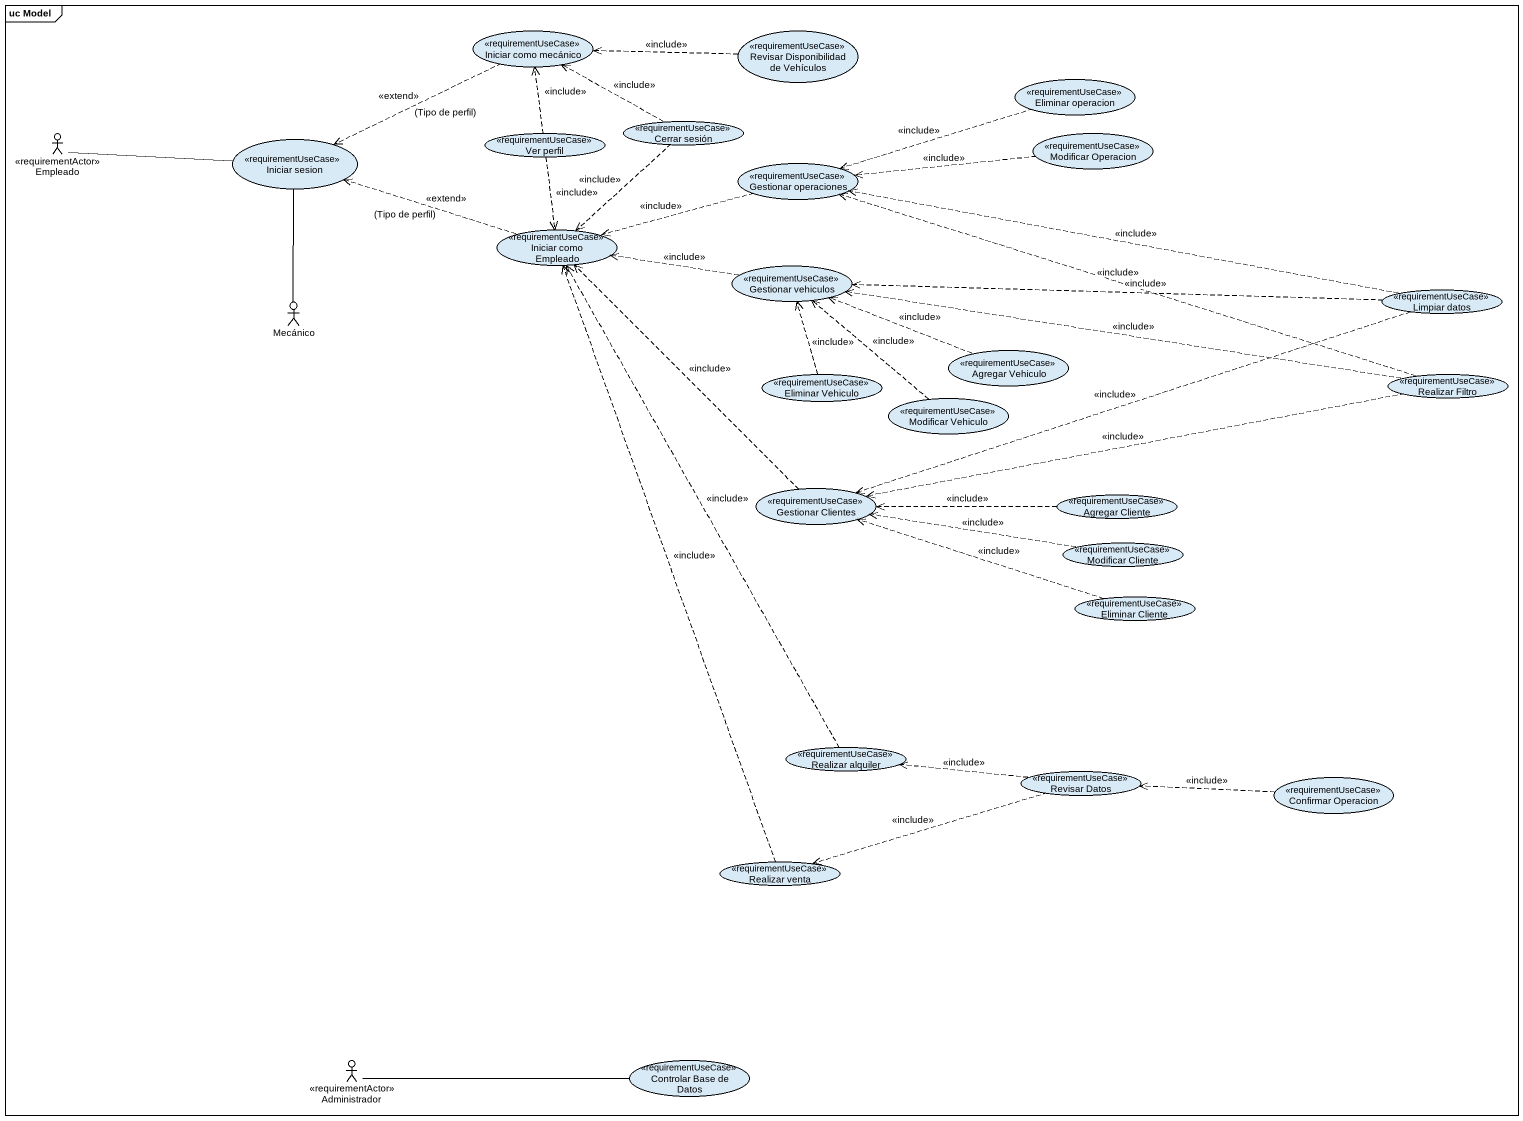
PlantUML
@startuml
mainframe uc Model
usecase "Iniciar como mecánico" as Iniciar_como_mecánico <<requirementUseCase>>
usecase "Revisar Disponibilidad de Vehículos" as Revisar_Disponibilidad_de <<requirementUseCase>>
usecase "Eliminar operacion" as Eliminar_operacion <<requirementUseCase>>
usecase "Cerrar sesión" as Cerrar_sesión <<requirementUseCase>>
actor Empleado <<requirementActor>>
usecase "Iniciar sesion" as Iniciar_sesion <<requirementUseCase>>
usecase "Ver perfil" as Ver_perfil <<requirementUseCase>>
usecase "Gestionar operaciones" as Gestionar_operaciones <<requirementUseCase>>
usecase "Modificar Operacion" as Modificar_Operacion <<requirementUseCase>>
usecase "Iniciar como Empleado" as Iniciar_como_Empleado <<requirementUseCase>>
usecase "Gestionar vehiculos" as Gestionar_vehiculos <<requirementUseCase>>
actor Mecánico
usecase "Limpiar datos" as Limpiar_datos <<requirementUseCase>>
usecase "Agregar Vehiculo" as Agregar_Vehiculo <<requirementUseCase>>
usecase "Eliminar Vehiculo" as Eliminar_Vehiculo <<requirementUseCase>>
usecase "Modificar Vehiculo" as Modificar_Vehiculo <<requirementUseCase>>
usecase "Realizar Filtro" as Realizar_Filtro <<requirementUseCase>>
usecase "Gestionar Clientes" as Gestionar_Clientes <<requirementUseCase>>
usecase "Agregar Cliente" as Agregar_Cliente <<requirementUseCase>>
usecase "Modificar Cliente" as Modificar_Cliente <<requirementUseCase>>
usecase "Eliminar Cliente" as Eliminar_Cliente <<requirementUseCase>>
usecase "Realizar alquiler" as Realizar_alquiler <<requirementUseCase>>
usecase "Revisar Datos" as Revisar_Datos <<requirementUseCase>>
usecase "Confirmar Operacion" as Confirmar_Operacion <<requirementUseCase>>
usecase "Realizar venta" as Realizar_venta <<requirementUseCase>>
actor Administrador <<requirementActor>>
usecase "Controlar Base de Datos" as Controlar_Base_de_Datos <<requirementUseCase>>
Iniciar_como_mecánico .left.> Iniciar_sesion : <<extend>>\n(Tipo de perfil)
Revisar_Disponibilidad_de .left.> Iniciar_como_mecánico : <<include>>
Eliminar_operacion .left.> Gestionar_operaciones : <<include>>
Cerrar_sesión .left.> Iniciar_como_mecánico : <<include>>
Cerrar_sesión ..> Iniciar_como_Empleado : <<include>>
Empleado -right- Iniciar_sesion
Ver_perfil .up.> Iniciar_como_mecánico : <<include>>
Ver_perfil ..> Iniciar_como_Empleado : <<include>>
Gestionar_operaciones .left.> Iniciar_como_Empleado : <<include>>
Modificar_Operacion .left.> Gestionar_operaciones : <<include>>
Iniciar_como_Empleado .left.> Iniciar_sesion : <<extend>>\n(Tipo de perfil)
Gestionar_vehiculos .left.> Iniciar_como_Empleado : <<include>>
Mecánico -up- Iniciar_sesion
Limpiar_datos .left.> Gestionar_operaciones : <<include>>
Limpiar_datos .left.> Gestionar_vehiculos : <<include>>
Limpiar_datos .left.> Gestionar_Clientes : <<include>>
Agregar_Vehiculo .left.> Gestionar_vehiculos : <<include>>
Eliminar_Vehiculo .up.> Gestionar_vehiculos : <<include>>
Modificar_Vehiculo .up.> Gestionar_vehiculos : <<include>>
Realizar_Filtro .left.> Gestionar_operaciones : <<include>>
Realizar_Filtro .left.> Gestionar_vehiculos : <<include>>
Realizar_Filtro .left.> Gestionar_Clientes : <<include>>
Gestionar_Clientes .up.> Iniciar_como_Empleado : <<include>>
Agregar_Cliente .left.> Gestionar_Clientes : <<include>>
Modificar_Cliente .left.> Gestionar_Clientes : <<include>>
Eliminar_Cliente .left.> Gestionar_Clientes : <<include>>
Realizar_alquiler .up.> Iniciar_como_Empleado : <<include>>
Revisar_Datos .left.> Realizar_alquiler : <<include>>
Revisar_Datos .left.> Realizar_venta : <<include>>
Confirmar_Operacion .left.> Revisar_Datos : <<include>>
Realizar_venta .up.> Iniciar_como_Empleado : <<include>>
Administrador -right- Controlar_Base_de_Datos
@enduml
